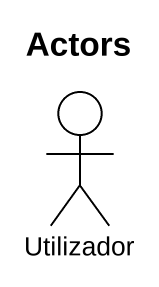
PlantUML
@startuml
title Actors
actor Utilizador
@enduml
